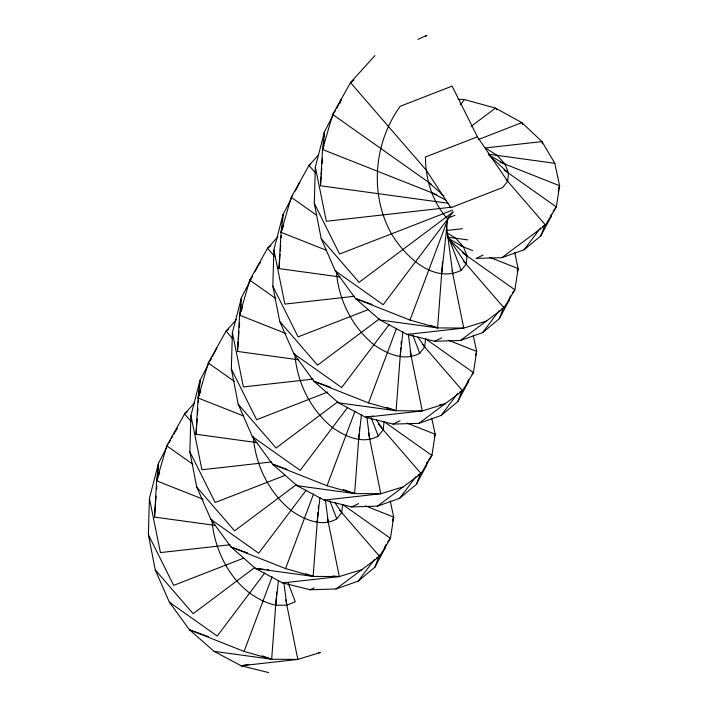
<?xml version="1.0" encoding="UTF-8"?>
<svg xmlns="http://www.w3.org/2000/svg" width="708" height="708" viewBox="0 0 708 708"><rect width="100%" height="100%" fill="white"/><g stroke="black" fill="none" stroke-linecap="round" stroke-linejoin="round"><path stroke-width="1.06" d="M268.686 672.6L241.171 665.777L214.09 651.351L189.523 629.837L169.38 602.216L155.264 569.913L148.379 534.664L149.423 498.388L158.565 463.094L166.743 447.394M386.019 544.425L384.842 548.638L374.895 567.205L358.159 581.135L335.999 588.985L310.166 589.764L282.651 582.941L255.57 568.515L231.003 547.001L210.86 519.38L196.744 487.086L189.859 451.828L190.903 415.552L200.045 380.258L208.727 363.576M427.499 461.589L426.322 465.802L416.375 484.378L399.639 498.299L377.479 506.149L351.646 506.928L324.131 500.114L297.05 485.679L272.483 464.165L252.34 436.553L238.224 404.25L231.339 368.992L232.383 332.716L241.525 297.422L251.747 277.801M468.687 379.807L467.802 382.966L457.855 401.542L441.119 415.463L418.959 423.322L393.126 424.101L365.611 417.278L338.53 402.852L313.963 381.329L293.82 353.717L279.704 321.414L272.819 286.165L273.863 249.889L283.005 214.586L291.183 198.886M510.459 295.926L509.282 300.13L499.335 318.706L482.599 332.627L460.439 340.486L434.606 341.265L407.091 334.441L380.01 320.016L355.443 298.493L335.3 270.881L321.184 238.578L314.299 203.329L315.343 167.053L324.485 131.759L333.176 115.077M215.365 525.425L154.53 517.097L156.618 480.838L158.565 463.094L157.822 473.015M256.845 442.597L196.01 434.261L198.098 398.002L200.045 380.258L199.47 387.975M298.325 359.761L237.49 351.434L239.578 315.166L241.525 297.422L241.198 301.829M339.805 276.925L278.97 268.598L281.058 232.33L283.005 214.586L282.43 222.303M448.642 203.311L320.45 185.762L322.538 149.503L324.485 131.759L324.078 137.263M154.53 517.097L155.433 504.972M155.601 502.769L156.096 496.158M156.592 489.547L156.84 486.237M157.335 479.626L157.495 477.422M196.01 434.261L197.16 418.835M197.488 414.428L197.904 408.914M198.399 402.303L198.567 400.1M199.063 393.48L199.302 390.179M237.49 351.434L238.233 341.513M238.392 339.309L238.968 331.592M239.304 327.185L239.631 322.777M240.207 315.06L240.375 312.856M240.702 308.449L241.03 304.033M278.97 268.598L280.041 254.269M280.288 250.959L280.695 245.446M281.28 237.738L281.439 235.534M281.934 228.914L282.103 226.71M214.09 651.351L271.668 659.236L276.288 597.517M276.456 595.313L276.704 592.003M320.45 185.762L321.105 176.947M321.273 174.743L321.768 168.123M322.096 163.716L322.512 158.203M323.583 143.874L323.91 139.467M264.27 569.356L255.57 568.515L313.148 576.4L317.936 512.477M318.264 508.07L318.432 505.866M297.05 485.679L354.628 493.565L359.08 434.048M359.328 430.738L359.576 427.437M384.842 548.638L385.002 546.426M338.53 402.852L396.108 410.728L400.808 347.911M401.055 344.601L401.303 341.291M380.01 320.016L437.588 327.901L442.535 261.765M467.802 382.966L467.961 380.762M483.024 255.092L476.086 258.429L501.919 257.65L524.079 249.8L540.815 235.87L550.762 217.294L550.921 215.09M426.322 465.802L426.65 462.572M509.282 300.13L509.503 297.979M253.367 436.774C255.429 464.961 268.925 492.467 290.988 510.388C303.838 519.46 321.706 527.593 336.76 518.875L341.716 512.61L342.601 504.477L390.444 538.301L379.568 556.373L335.999 588.985M294.847 353.947C296.909 382.134 310.405 409.631 332.468 427.552C345.318 436.632 363.186 444.757 378.24 436.039L383.196 429.774L384.081 421.641L431.924 455.474L421.048 473.537L377.479 506.149M336.327 271.111C338.389 299.298 351.885 326.804 373.948 344.716C386.798 353.796 404.666 361.921 419.72 353.212L424.676 346.938L425.561 338.805L473.404 372.638L462.528 390.71L418.959 423.322M374.93 55.578L350.495 82.597L426.207 170.124L450.801 207.718L502.68 187.54L507.636 181.275L477.396 136.83L452.102 86.111L400.224 106.288C373.753 142.874 369.355 194.142 391.471 233.861C404.879 256.075 433.19 283.899 461.2 270.376L466.156 264.111L467.041 255.969L463.572 246.986L455.74 238.242L447.509 233.091M507.636 181.275L508.521 173.133L505.052 164.15L497.22 155.406L485.334 147.963L541.992 141.6L554.798 163.291L559.621 185.744L556.364 206.966L545.496 225.038L501.919 257.65M288.28 583.454L295.28 601.712L286.837 605.207L275.713 605.225L278.465 580.365M317.193 522.398L319.945 497.529M358.673 439.562L361.425 414.693M400.153 356.726L402.905 331.857M441.633 273.89L447.721 219.055C432.553 202.24 425.375 179.434 425.508 156.999L477.396 136.83M390.258 501.043L393.701 517.088L390.444 538.301L387.807 541.797M431.738 418.207L435.181 434.252L431.924 455.474L428.632 459.837M514.698 252.544L518.141 268.58L514.884 289.802L504.007 307.874L460.439 340.486M392.524 521.292L393.701 517.088L365.408 505.884M434.296 437.402L435.181 434.252L406.888 423.057M475.484 355.62L476.661 351.416L473.218 335.371M517.256 271.739L518.141 268.58L489.848 257.385M550.762 217.294L551.647 214.143M558.143 191.001L559.621 185.744L499.998 162.15M203.099 499.228L156.618 480.838L166.787 445.81L184.576 413.932L194.204 403.286M243.57 415.994L198.098 398.002L208.267 362.974L226.056 331.096L236.419 319.635M286.067 333.565L239.578 315.166L249.747 280.138L267.536 248.269L277.899 236.799M326.53 250.331L281.058 232.33L291.227 197.311L309.015 165.433L318.644 154.787M436.73 194.682L322.538 149.503L332.707 114.475L350.495 82.597L353.982 79.986M156.618 480.838L159.689 472.652M198.098 398.002L200.78 390.843M239.578 315.166L242.649 306.98M281.058 232.33L283.749 225.171M322.538 149.503L324.069 145.406M339.805 103.465L341.344 99.377L336.751 108.209M208.241 636.536L189.523 629.837L244.092 651.422L272.111 576.746M247.641 552.957L231.003 547.001L285.572 568.595L313.591 493.91M287.041 469.377L272.483 464.165L327.052 485.759L355.071 411.082M330.601 387.285L313.963 381.329L368.532 402.923L396.551 328.246M372.081 304.449L355.443 298.493L410.012 320.087L448.775 216.772M374.895 567.205L379.506 554.93M392.551 520.15L393.701 517.088M416.375 484.378L420.596 473.121M434.411 436.296L435.181 434.252M457.855 401.542L462.076 390.285M499.335 318.706L503.946 306.431M517.38 270.624L518.141 268.58M540.815 235.87L545.036 224.622M558.86 187.788L559.621 185.744M295.263 191.036L299.865 182.204M254.809 271.907L258.385 265.04L260.535 262.518M212.303 356.708L216.905 347.876M169.292 442.482L170.318 440.526M171.336 438.562L172.363 436.597M173.38 434.632L177.575 428.19M335.344 110.979L332.707 114.475L431.101 184.053M292.546 195.558L291.227 197.311L316.503 215.179M252.384 276.642L249.747 280.138L275.925 298.652M211.559 358.602L208.267 362.974L234.445 381.488M168.106 444.058L166.787 445.81L192.965 464.324M460.501 104.811L464.457 99.562L495.467 108.129L521.831 122.626L541.992 141.6L542.434 143.768M452.987 212.064L383.143 304.714L335.3 270.881M389.108 324.609L341.663 387.541L293.82 353.717M347.628 407.445L300.183 470.377L252.34 436.553M306.148 490.281L258.703 553.214L210.86 519.38M264.668 573.117L217.223 636.05L169.38 602.216M524.079 249.8L540.558 227.941M553.072 211.338L556.364 206.966L504.007 169.947M482.599 332.627L499.069 310.777M512.256 293.298L514.884 289.802L462.528 252.783M441.119 415.463L457.589 393.613M472.086 374.382L473.404 372.638L476.661 351.416L448.368 340.221M399.639 498.299L416.109 476.449M358.159 581.135L374.629 559.285M310.759 164.123L309.015 165.433L315.441 172.867M271.022 245.658L267.536 248.269L274.677 256.526M471.068 126.387L495.467 108.129L496.901 109.775M228.666 329.14L226.056 331.096L232.481 338.53M453.155 211.896L359.044 282.342L321.184 238.578M187.186 411.976L184.576 413.932L191.001 421.366M379.435 318.865L317.556 365.178L279.704 321.414M337.946 401.702L276.076 448.014L238.224 404.25M296.466 484.538L234.596 530.85L196.744 487.086M254.986 567.374L193.116 613.677L155.264 569.913M350.495 82.597L352.354 81.447M424.95 36.55L426.818 35.4L417.888 39.374M542.514 226.472L545.496 225.038L506.211 179.62M434.606 341.265L441.544 337.92M501.034 309.299L504.007 307.874L463.298 260.801M393.126 424.101L400.064 420.756M459.554 392.135L462.528 390.71L422.534 344.469M351.646 506.928L358.584 503.592M418.074 474.971L421.048 473.537L378.196 423.995M310.166 589.764L314.131 587.861M376.594 557.807L379.568 556.373L339.575 510.132M478.086 139.635L521.831 122.626L522.805 124.573M452.509 210.126L339.583 254.039L314.299 203.329M447.801 218.117L454.925 215.347M368.302 309.573L298.103 336.875L272.819 286.165M327.839 392.02L256.623 419.711L231.339 368.992M285.342 475.245L215.143 502.538L189.859 451.828M243.862 558.081L173.664 585.374L148.379 534.664M486.493 321.087L463.758 328.078L407.091 334.441M403.533 486.759L380.798 493.75L324.131 500.114M282.651 582.941L339.318 576.577L362.054 569.586M368.877 416.729L365.611 417.278L422.278 410.914L445.013 403.923L439.571 404.834M371.054 416.357L373.231 415.994M248.782 664.502L241.171 665.777L297.838 659.413L320.574 652.422L318.396 652.794M451.651 207.187L326.344 221.259L315.343 167.053M446.031 230.551L462.377 228.719M354.602 296.263L284.864 304.095L273.863 249.889M313.122 379.099L243.384 386.922L232.383 332.716M271.642 461.926L201.904 469.758L190.903 415.552M230.162 544.762L160.424 552.594L149.423 498.388M410.012 320.087L437.588 327.901L463.758 328.078L452.093 270.615M368.532 402.923L396.108 410.728L422.278 410.914L410.18 351.283M327.052 485.759L354.628 493.565L380.798 493.75L368.479 433.039M285.572 568.595L313.148 576.4L339.318 576.577L327.432 518.035M244.092 651.422L271.668 659.236L297.838 659.413L285.74 599.791M457.917 99.262L464.457 99.562M266.447 569.568L268.624 569.772M332.787 575.949L339.318 576.577M488.529 154.22L554.798 163.291M448.137 237.198L467.696 239.879M275.713 605.225C237.649 596.366 214.719 556.453 211.887 519.61M430.314 325.291L437.588 327.901M386.754 407.383L396.108 410.728M343.194 489.476L354.628 493.565M305.874 573.799L313.148 576.4M262.314 655.882L271.668 659.236M460.545 245.791L472.67 250.588M431.676 192.682L446.208 200.276M488.653 154.972L505.052 164.15M448.137 238.348L463.572 246.986M428.393 182.133L443.801 195.842M489.963 156.07L508.521 173.133M448.483 238.897L467.041 255.969M447.642 236.897L466.156 264.111M417.888 336.964L424.676 346.938M376.408 419.8L383.196 429.774M334.928 502.636L341.716 512.61M447.199 233.861L461.2 270.376M412.72 334.955L419.72 353.212M371.24 417.791L378.24 436.039M329.76 500.618L336.76 518.875M446.385 225.286L452.757 273.872M408.304 334.034L411.277 356.708M366.824 416.862L369.797 439.544M325.344 499.698L328.317 522.371M283.864 582.534L286.837 605.207"/></g></svg>
